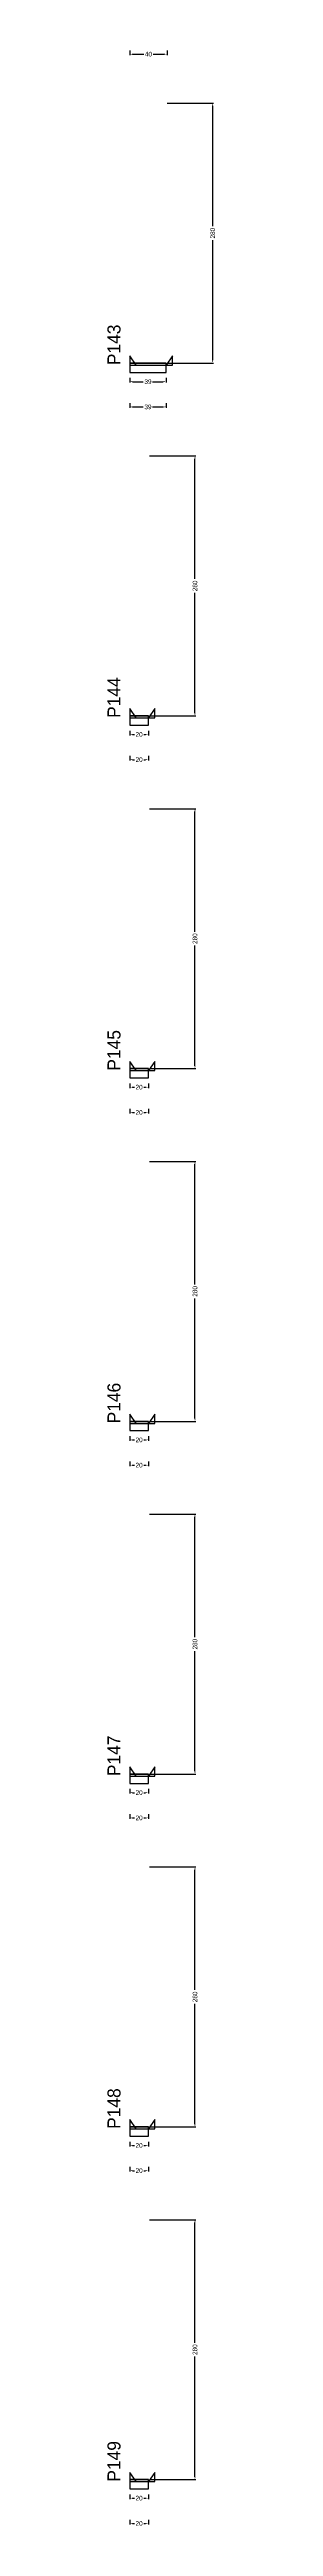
# Model space of a CAD drawing. Header units: centimetres. Extents: x -10500 to 4121, y -45226 to 295.
# Drawn here: x 3976 to 4092, y -36528 to -33860 of the extents above; entities that cross this region are included whole.
import ezdxf

# ---------------------------------------------------------------- set-up
doc = ezdxf.new("R2010")
doc.units = ezdxf.units.CM
for name, color, linetype in [('NOMENCLATURA', 7, 'Continuous'), ('SARR_2.2x10', 60, 'Continuous'), ('SARR_2.2x7', 40, 'Continuous')]:
    doc.layers.add(name, color=color, linetype=linetype)
doc.dimstyles.new('PAINEL-NOVA', dxfattribs={"dimtxt": 5, "dimasz": 3, "dimexe": 1, "dimexo": 1, "dimgap": 1, "dimtad": 1, "dimcen": 2.5, "dimazin": 3, "dimtfac": 1, "dimtmove": 0, "dimatfit": 3})

# ---------------------------------------------------------------- blocks, each defined once
blk = doc.blocks.new('_CLOSEDFILLED')
at = {"color": 0, "linetype": 'BYBLOCK'}
blk.add_solid([(-1, 0.16), (0, 0), (-1, -0.16)], dxfattribs=at)
blk = doc.blocks.new('*D2340')
for p, q in [((4000, -33861), (4000, -33866)), ((4003, -33865), (4015, -33865)), ((4025, -33865), (4037, -33865)), ((4040, -33861), (4040, -33866))]:
    blk.add_line(p, q)
at = {"layer": 'Defpoints'}
for p in [(4000, -33860), (4040, -33860), (4000, -33865)]:
    blk.add_point(p, dxfattribs=at)
at = {"layer": 'SARR_2.2x10', "xscale": 3, "yscale": 3, "rotation": 180}
blk.add_blockref('_CLOSEDFILLED', (4000, -33865), dxfattribs=at)
at = {"layer": 'SARR_2.2x10', "xscale": 3, "yscale": 3}
blk.add_blockref('_CLOSEDFILLED', (4040, -33865), dxfattribs=at)
at = {"layer": 'SARR_2.2x10', "insert": (4020, -33865), "char_height": 5, "attachment_point": 5}
blk.add_mtext('40', dxfattribs=at)
blk = doc.blocks.new('*D2361')
for p, q in [((4000, -34213.8), (4000, -34218.8)), ((4003, -34217.8), (4014.5, -34217.8)), ((4024.5, -34217.8), (4036, -34217.8)), ((4039, -34213.8), (4039, -34218.8))]:
    blk.add_line(p, q)
at = {"layer": 'Defpoints'}
for p in [(4000, -34212.8), (4000, -34217.8), (4039, -34212.8)]:
    blk.add_point(p, dxfattribs=at)
at = {"layer": 'SARR_2.2x10', "xscale": 3, "yscale": 3, "rotation": 180}
blk.add_blockref('_CLOSEDFILLED', (4000, -34217.8), dxfattribs=at)
at = {"layer": 'SARR_2.2x10', "xscale": 3, "yscale": 3}
blk.add_blockref('_CLOSEDFILLED', (4039, -34217.8), dxfattribs=at)
at = {"layer": 'SARR_2.2x10', "insert": (4019.5, -34217.8), "char_height": 5, "attachment_point": 5}
blk.add_mtext('39', dxfattribs=at)
blk = doc.blocks.new('*D2362')
for p, q in [((4040, -33917.8), (4090, -33917.8)), ((4089, -34050.3), (4089, -33920.8)), ((4089, -34194.8), (4089, -34065.3)), ((4040, -34197.8), (4090, -34197.8))]:
    blk.add_line(p, q)
at = {"layer": 'Defpoints'}
for p in [(4039, -33917.8), (4039, -34197.8), (4089, -34197.8)]:
    blk.add_point(p, dxfattribs=at)
at = {"layer": 'SARR_2.2x10', "xscale": 3, "yscale": 3}
for p, rotation in [((4089, -33917.8), 90), ((4089, -34197.8), 270)]:
    blk.add_blockref('_CLOSEDFILLED', p, dxfattribs=dict(at, rotation=rotation))
at = {"layer": 'SARR_2.2x10', "insert": (4089, -34057.8), "char_height": 5, "attachment_point": 5, "rotation": 90}
blk.add_mtext('280', dxfattribs=at)
blk = doc.blocks.new('*D2363')
for p, q in [((4040, -33917.8), (4090, -33917.8)), ((4089, -34050.3), (4089, -33920.8)), ((4089, -34194.8), (4089, -34065.3)), ((4040, -34197.8), (4090, -34197.8))]:
    blk.add_line(p, q)
at = {"layer": 'Defpoints'}
for p in [(4039, -33917.8), (4039, -34197.8), (4089, -34197.8)]:
    blk.add_point(p, dxfattribs=at)
at = {"layer": 'SARR_2.2x10', "xscale": 3, "yscale": 3}
for p, rotation in [((4089, -33917.8), 90), ((4089, -34197.8), 270)]:
    blk.add_blockref('_CLOSEDFILLED', p, dxfattribs=dict(at, rotation=rotation))
at = {"layer": 'SARR_2.2x10', "insert": (4089, -34057.8), "char_height": 5, "attachment_point": 5, "rotation": 90}
blk.add_mtext('280', dxfattribs=at)
blk = doc.blocks.new('*D2364')
for p, q in [((4040, -33917.8), (4090, -33917.8)), ((4089, -34050.3), (4089, -33920.8)), ((4089, -34194.8), (4089, -34065.3)), ((4040, -34197.8), (4090, -34197.8))]:
    blk.add_line(p, q)
at = {"layer": 'Defpoints'}
for p in [(4039, -33917.8), (4039, -34197.8), (4089, -34197.8)]:
    blk.add_point(p, dxfattribs=at)
at = {"layer": 'SARR_2.2x10', "xscale": 3, "yscale": 3}
for p, rotation in [((4089, -33917.8), 90), ((4089, -34197.8), 270)]:
    blk.add_blockref('_CLOSEDFILLED', p, dxfattribs=dict(at, rotation=rotation))
at = {"layer": 'SARR_2.2x10', "insert": (4089, -34057.8), "char_height": 5, "attachment_point": 5, "rotation": 90}
blk.add_mtext('280', dxfattribs=at)
blk = doc.blocks.new('*D2365')
for p, q in [((4040, -33917.8), (4090, -33917.8)), ((4089, -34050.3), (4089, -33920.8)), ((4089, -34194.8), (4089, -34065.3)), ((4040, -34197.8), (4090, -34197.8))]:
    blk.add_line(p, q)
at = {"layer": 'Defpoints'}
for p in [(4039, -33917.8), (4039, -34197.8), (4089, -34197.8)]:
    blk.add_point(p, dxfattribs=at)
at = {"layer": 'SARR_2.2x10', "xscale": 3, "yscale": 3}
for p, rotation in [((4089, -33917.8), 90), ((4089, -34197.8), 270)]:
    blk.add_blockref('_CLOSEDFILLED', p, dxfattribs=dict(at, rotation=rotation))
at = {"layer": 'SARR_2.2x10', "insert": (4089, -34057.8), "char_height": 5, "attachment_point": 5, "rotation": 90}
blk.add_mtext('280', dxfattribs=at)
blk = doc.blocks.new('*D2366')
for p, q in [((4000, -34241), (4000, -34246)), ((4003, -34245), (4014.5, -34245)), ((4024.5, -34245), (4036, -34245)), ((4039, -34241), (4039, -34246))]:
    blk.add_line(p, q)
at = {"layer": 'Defpoints'}
for p in [(4000, -34240), (4000, -34245), (4039, -34240)]:
    blk.add_point(p, dxfattribs=at)
at = {"layer": 'SARR_2.2x10', "xscale": 3, "yscale": 3, "rotation": 180}
blk.add_blockref('_CLOSEDFILLED', (4000, -34245), dxfattribs=at)
at = {"layer": 'SARR_2.2x10', "xscale": 3, "yscale": 3}
blk.add_blockref('_CLOSEDFILLED', (4039, -34245), dxfattribs=at)
at = {"layer": 'SARR_2.2x10', "insert": (4019.5, -34245), "char_height": 5, "attachment_point": 5}
blk.add_mtext('39', dxfattribs=at)
blk = doc.blocks.new('GRA-E')
at = {"layer": 'SARR_2.2x7'}
blk.add_lwpolyline([(0, 0), (7, 0), (0, 10)], close=True, dxfattribs=at)
blk = doc.blocks.new('GRA-D')
at = {"layer": 'SARR_2.2x7'}
blk.add_lwpolyline([(0, 0), (7, 0), (7, 10)], close=True, dxfattribs=at)
blk = doc.blocks.new('*D2387')
for p, q in [((4000, -34593.8), (4000, -34598.8)), ((4003, -34597.8), (4005, -34597.8)), ((4015, -34597.8), (4017, -34597.8)), ((4020, -34593.8), (4020, -34598.8))]:
    blk.add_line(p, q)
at = {"layer": 'Defpoints'}
for p in [(4000, -34592.8), (4000, -34597.8), (4020, -34592.8)]:
    blk.add_point(p, dxfattribs=at)
at = {"layer": 'SARR_2.2x10', "xscale": 3, "yscale": 3, "rotation": 180}
blk.add_blockref('_CLOSEDFILLED', (4000, -34597.8), dxfattribs=at)
at = {"layer": 'SARR_2.2x10', "xscale": 3, "yscale": 3}
blk.add_blockref('_CLOSEDFILLED', (4020, -34597.8), dxfattribs=at)
at = {"layer": 'SARR_2.2x10', "insert": (4010, -34597.8), "char_height": 5, "attachment_point": 5}
blk.add_mtext('20', dxfattribs=at)
blk = doc.blocks.new('*D2388')
for p, q in [((4021, -34297.8), (4071, -34297.8)), ((4070, -34430.3), (4070, -34300.8)), ((4070, -34574.8), (4070, -34445.3)), ((4021, -34577.8), (4071, -34577.8))]:
    blk.add_line(p, q)
at = {"layer": 'Defpoints'}
for p in [(4020, -34297.8), (4020, -34577.8), (4070, -34577.8)]:
    blk.add_point(p, dxfattribs=at)
at = {"layer": 'SARR_2.2x10', "xscale": 3, "yscale": 3}
for p, rotation in [((4070, -34297.8), 90), ((4070, -34577.8), 270)]:
    blk.add_blockref('_CLOSEDFILLED', p, dxfattribs=dict(at, rotation=rotation))
at = {"layer": 'SARR_2.2x10', "insert": (4070, -34437.8), "char_height": 5, "attachment_point": 5, "rotation": 90}
blk.add_mtext('280', dxfattribs=at)
blk = doc.blocks.new('*D2389')
for p, q in [((4021, -34297.8), (4071, -34297.8)), ((4070, -34430.3), (4070, -34300.8)), ((4070, -34574.8), (4070, -34445.3)), ((4021, -34577.8), (4071, -34577.8))]:
    blk.add_line(p, q)
at = {"layer": 'Defpoints'}
for p in [(4020, -34297.8), (4020, -34577.8), (4070, -34577.8)]:
    blk.add_point(p, dxfattribs=at)
at = {"layer": 'SARR_2.2x10', "xscale": 3, "yscale": 3}
for p, rotation in [((4070, -34297.8), 90), ((4070, -34577.8), 270)]:
    blk.add_blockref('_CLOSEDFILLED', p, dxfattribs=dict(at, rotation=rotation))
at = {"layer": 'SARR_2.2x10', "insert": (4070, -34437.8), "char_height": 5, "attachment_point": 5, "rotation": 90}
blk.add_mtext('280', dxfattribs=at)
blk = doc.blocks.new('*D2390')
for p, q in [((4021, -34297.8), (4071, -34297.8)), ((4070, -34430.3), (4070, -34300.8)), ((4070, -34574.8), (4070, -34445.3)), ((4021, -34577.8), (4071, -34577.8))]:
    blk.add_line(p, q)
at = {"layer": 'Defpoints'}
for p in [(4020, -34297.8), (4020, -34577.8), (4070, -34577.8)]:
    blk.add_point(p, dxfattribs=at)
at = {"layer": 'SARR_2.2x10', "xscale": 3, "yscale": 3}
for p, rotation in [((4070, -34297.8), 90), ((4070, -34577.8), 270)]:
    blk.add_blockref('_CLOSEDFILLED', p, dxfattribs=dict(at, rotation=rotation))
at = {"layer": 'SARR_2.2x10', "insert": (4070, -34437.8), "char_height": 5, "attachment_point": 5, "rotation": 90}
blk.add_mtext('280', dxfattribs=at)
blk = doc.blocks.new('*D2391')
for p, q in [((4021, -34297.8), (4071, -34297.8)), ((4070, -34430.3), (4070, -34300.8)), ((4070, -34574.8), (4070, -34445.3)), ((4021, -34577.8), (4071, -34577.8))]:
    blk.add_line(p, q)
at = {"layer": 'Defpoints'}
for p in [(4020, -34297.8), (4020, -34577.8), (4070, -34577.8)]:
    blk.add_point(p, dxfattribs=at)
at = {"layer": 'SARR_2.2x10', "xscale": 3, "yscale": 3}
for p, rotation in [((4070, -34297.8), 90), ((4070, -34577.8), 270)]:
    blk.add_blockref('_CLOSEDFILLED', p, dxfattribs=dict(at, rotation=rotation))
at = {"layer": 'SARR_2.2x10', "insert": (4070, -34437.8), "char_height": 5, "attachment_point": 5, "rotation": 90}
blk.add_mtext('280', dxfattribs=at)
blk = doc.blocks.new('*D2392')
for p, q in [((4000, -34621), (4000, -34626)), ((4003, -34625), (4005, -34625)), ((4015, -34625), (4017, -34625)), ((4020, -34621), (4020, -34626))]:
    blk.add_line(p, q)
at = {"layer": 'Defpoints'}
for p in [(4000, -34620), (4000, -34625), (4020, -34620)]:
    blk.add_point(p, dxfattribs=at)
at = {"layer": 'SARR_2.2x10', "xscale": 3, "yscale": 3, "rotation": 180}
blk.add_blockref('_CLOSEDFILLED', (4000, -34625), dxfattribs=at)
at = {"layer": 'SARR_2.2x10', "xscale": 3, "yscale": 3}
blk.add_blockref('_CLOSEDFILLED', (4020, -34625), dxfattribs=at)
at = {"layer": 'SARR_2.2x10', "insert": (4010, -34625), "char_height": 5, "attachment_point": 5}
blk.add_mtext('20', dxfattribs=at)
blk = doc.blocks.new('*D2413')
for p, q in [((4000, -34973.8), (4000, -34978.8)), ((4003, -34977.8), (4005, -34977.8)), ((4015, -34977.8), (4017, -34977.8)), ((4020, -34973.8), (4020, -34978.8))]:
    blk.add_line(p, q)
at = {"layer": 'Defpoints'}
for p in [(4000, -34972.8), (4000, -34977.8), (4020, -34972.8)]:
    blk.add_point(p, dxfattribs=at)
at = {"layer": 'SARR_2.2x10', "xscale": 3, "yscale": 3, "rotation": 180}
blk.add_blockref('_CLOSEDFILLED', (4000, -34977.8), dxfattribs=at)
at = {"layer": 'SARR_2.2x10', "xscale": 3, "yscale": 3}
blk.add_blockref('_CLOSEDFILLED', (4020, -34977.8), dxfattribs=at)
at = {"layer": 'SARR_2.2x10', "insert": (4010, -34977.8), "char_height": 5, "attachment_point": 5}
blk.add_mtext('20', dxfattribs=at)
blk = doc.blocks.new('*D2414')
for p, q in [((4021, -34677.8), (4071, -34677.8)), ((4070, -34810.3), (4070, -34680.8)), ((4070, -34954.8), (4070, -34825.3)), ((4021, -34957.8), (4071, -34957.8))]:
    blk.add_line(p, q)
at = {"layer": 'Defpoints'}
for p in [(4020, -34677.8), (4020, -34957.8), (4070, -34957.8)]:
    blk.add_point(p, dxfattribs=at)
at = {"layer": 'SARR_2.2x10', "xscale": 3, "yscale": 3}
for p, rotation in [((4070, -34677.8), 90), ((4070, -34957.8), 270)]:
    blk.add_blockref('_CLOSEDFILLED', p, dxfattribs=dict(at, rotation=rotation))
at = {"layer": 'SARR_2.2x10', "insert": (4070, -34817.8), "char_height": 5, "attachment_point": 5, "rotation": 90}
blk.add_mtext('280', dxfattribs=at)
blk = doc.blocks.new('*D2415')
for p, q in [((4021, -34677.8), (4071, -34677.8)), ((4070, -34810.3), (4070, -34680.8)), ((4070, -34954.8), (4070, -34825.3)), ((4021, -34957.8), (4071, -34957.8))]:
    blk.add_line(p, q)
at = {"layer": 'Defpoints'}
for p in [(4020, -34677.8), (4020, -34957.8), (4070, -34957.8)]:
    blk.add_point(p, dxfattribs=at)
at = {"layer": 'SARR_2.2x10', "xscale": 3, "yscale": 3}
for p, rotation in [((4070, -34677.8), 90), ((4070, -34957.8), 270)]:
    blk.add_blockref('_CLOSEDFILLED', p, dxfattribs=dict(at, rotation=rotation))
at = {"layer": 'SARR_2.2x10', "insert": (4070, -34817.8), "char_height": 5, "attachment_point": 5, "rotation": 90}
blk.add_mtext('280', dxfattribs=at)
blk = doc.blocks.new('*D2416')
for p, q in [((4021, -34677.8), (4071, -34677.8)), ((4070, -34810.3), (4070, -34680.8)), ((4070, -34954.8), (4070, -34825.3)), ((4021, -34957.8), (4071, -34957.8))]:
    blk.add_line(p, q)
at = {"layer": 'Defpoints'}
for p in [(4020, -34677.8), (4020, -34957.8), (4070, -34957.8)]:
    blk.add_point(p, dxfattribs=at)
at = {"layer": 'SARR_2.2x10', "xscale": 3, "yscale": 3}
for p, rotation in [((4070, -34677.8), 90), ((4070, -34957.8), 270)]:
    blk.add_blockref('_CLOSEDFILLED', p, dxfattribs=dict(at, rotation=rotation))
at = {"layer": 'SARR_2.2x10', "insert": (4070, -34817.8), "char_height": 5, "attachment_point": 5, "rotation": 90}
blk.add_mtext('280', dxfattribs=at)
blk = doc.blocks.new('*D2417')
for p, q in [((4021, -34677.8), (4071, -34677.8)), ((4070, -34810.3), (4070, -34680.8)), ((4070, -34954.8), (4070, -34825.3)), ((4021, -34957.8), (4071, -34957.8))]:
    blk.add_line(p, q)
at = {"layer": 'Defpoints'}
for p in [(4020, -34677.8), (4020, -34957.8), (4070, -34957.8)]:
    blk.add_point(p, dxfattribs=at)
at = {"layer": 'SARR_2.2x10', "xscale": 3, "yscale": 3}
for p, rotation in [((4070, -34677.8), 90), ((4070, -34957.8), 270)]:
    blk.add_blockref('_CLOSEDFILLED', p, dxfattribs=dict(at, rotation=rotation))
at = {"layer": 'SARR_2.2x10', "insert": (4070, -34817.8), "char_height": 5, "attachment_point": 5, "rotation": 90}
blk.add_mtext('280', dxfattribs=at)
blk = doc.blocks.new('*D2418')
for p, q in [((4000, -35001), (4000, -35006)), ((4003, -35005), (4005, -35005)), ((4015, -35005), (4017, -35005)), ((4020, -35001), (4020, -35006))]:
    blk.add_line(p, q)
at = {"layer": 'Defpoints'}
for p in [(4000, -35000), (4000, -35005), (4020, -35000)]:
    blk.add_point(p, dxfattribs=at)
at = {"layer": 'SARR_2.2x10', "xscale": 3, "yscale": 3, "rotation": 180}
blk.add_blockref('_CLOSEDFILLED', (4000, -35005), dxfattribs=at)
at = {"layer": 'SARR_2.2x10', "xscale": 3, "yscale": 3}
blk.add_blockref('_CLOSEDFILLED', (4020, -35005), dxfattribs=at)
at = {"layer": 'SARR_2.2x10', "insert": (4010, -35005), "char_height": 5, "attachment_point": 5}
blk.add_mtext('20', dxfattribs=at)
blk = doc.blocks.new('*D2439')
for p, q in [((4000, -35353.8), (4000, -35358.8)), ((4020, -35353.8), (4020, -35358.8)), ((4003, -35357.8), (4005, -35357.8)), ((4015, -35357.8), (4017, -35357.8))]:
    blk.add_line(p, q)
at = {"layer": 'Defpoints'}
for p in [(4000, -35352.8), (4020, -35352.8), (4000, -35357.8)]:
    blk.add_point(p, dxfattribs=at)
at = {"layer": 'SARR_2.2x10', "xscale": 3, "yscale": 3, "rotation": 180}
blk.add_blockref('_CLOSEDFILLED', (4000, -35357.8), dxfattribs=at)
at = {"layer": 'SARR_2.2x10', "xscale": 3, "yscale": 3}
blk.add_blockref('_CLOSEDFILLED', (4020, -35357.8), dxfattribs=at)
at = {"layer": 'SARR_2.2x10', "insert": (4010, -35357.8), "char_height": 5, "attachment_point": 5}
blk.add_mtext('20', dxfattribs=at)
blk = doc.blocks.new('*D2440')
for p, q in [((4021, -35057.8), (4071, -35057.8)), ((4070, -35190.3), (4070, -35060.8)), ((4070, -35334.8), (4070, -35205.3)), ((4021, -35337.8), (4071, -35337.8))]:
    blk.add_line(p, q)
at = {"layer": 'Defpoints'}
for p in [(4020, -35057.8), (4020, -35337.8), (4070, -35337.8)]:
    blk.add_point(p, dxfattribs=at)
at = {"layer": 'SARR_2.2x10', "xscale": 3, "yscale": 3}
for p, rotation in [((4070, -35057.8), 90), ((4070, -35337.8), 270)]:
    blk.add_blockref('_CLOSEDFILLED', p, dxfattribs=dict(at, rotation=rotation))
at = {"layer": 'SARR_2.2x10', "insert": (4070, -35197.8), "char_height": 5, "attachment_point": 5, "rotation": 90}
blk.add_mtext('280', dxfattribs=at)
blk = doc.blocks.new('*D2441')
for p, q in [((4021, -35057.8), (4071, -35057.8)), ((4070, -35190.3), (4070, -35060.8)), ((4070, -35334.8), (4070, -35205.3)), ((4021, -35337.8), (4071, -35337.8))]:
    blk.add_line(p, q)
at = {"layer": 'Defpoints'}
for p in [(4020, -35057.8), (4020, -35337.8), (4070, -35337.8)]:
    blk.add_point(p, dxfattribs=at)
at = {"layer": 'SARR_2.2x10', "xscale": 3, "yscale": 3}
for p, rotation in [((4070, -35057.8), 90), ((4070, -35337.8), 270)]:
    blk.add_blockref('_CLOSEDFILLED', p, dxfattribs=dict(at, rotation=rotation))
at = {"layer": 'SARR_2.2x10', "insert": (4070, -35197.8), "char_height": 5, "attachment_point": 5, "rotation": 90}
blk.add_mtext('280', dxfattribs=at)
blk = doc.blocks.new('*D2442')
for p, q in [((4021, -35057.8), (4071, -35057.8)), ((4070, -35190.3), (4070, -35060.8)), ((4070, -35334.8), (4070, -35205.3)), ((4021, -35337.8), (4071, -35337.8))]:
    blk.add_line(p, q)
at = {"layer": 'Defpoints'}
for p in [(4020, -35057.8), (4020, -35337.8), (4070, -35337.8)]:
    blk.add_point(p, dxfattribs=at)
at = {"layer": 'SARR_2.2x10', "xscale": 3, "yscale": 3}
for p, rotation in [((4070, -35057.8), 90), ((4070, -35337.8), 270)]:
    blk.add_blockref('_CLOSEDFILLED', p, dxfattribs=dict(at, rotation=rotation))
at = {"layer": 'SARR_2.2x10', "insert": (4070, -35197.8), "char_height": 5, "attachment_point": 5, "rotation": 90}
blk.add_mtext('280', dxfattribs=at)
blk = doc.blocks.new('*D2443')
for p, q in [((4021, -35057.8), (4071, -35057.8)), ((4070, -35190.3), (4070, -35060.8)), ((4070, -35334.8), (4070, -35205.3)), ((4021, -35337.8), (4071, -35337.8))]:
    blk.add_line(p, q)
at = {"layer": 'Defpoints'}
for p in [(4020, -35057.8), (4020, -35337.8), (4070, -35337.8)]:
    blk.add_point(p, dxfattribs=at)
at = {"layer": 'SARR_2.2x10', "xscale": 3, "yscale": 3}
for p, rotation in [((4070, -35057.8), 90), ((4070, -35337.8), 270)]:
    blk.add_blockref('_CLOSEDFILLED', p, dxfattribs=dict(at, rotation=rotation))
at = {"layer": 'SARR_2.2x10', "insert": (4070, -35197.8), "char_height": 5, "attachment_point": 5, "rotation": 90}
blk.add_mtext('280', dxfattribs=at)
blk = doc.blocks.new('*D2444')
for p, q in [((4000, -35381), (4000, -35386)), ((4020, -35381), (4020, -35386)), ((4003, -35385), (4005, -35385)), ((4015, -35385), (4017, -35385))]:
    blk.add_line(p, q)
at = {"layer": 'Defpoints'}
for p in [(4000, -35380), (4020, -35380), (4000, -35385)]:
    blk.add_point(p, dxfattribs=at)
at = {"layer": 'SARR_2.2x10', "xscale": 3, "yscale": 3, "rotation": 180}
blk.add_blockref('_CLOSEDFILLED', (4000, -35385), dxfattribs=at)
at = {"layer": 'SARR_2.2x10', "xscale": 3, "yscale": 3}
blk.add_blockref('_CLOSEDFILLED', (4020, -35385), dxfattribs=at)
at = {"layer": 'SARR_2.2x10', "insert": (4010, -35385), "char_height": 5, "attachment_point": 5}
blk.add_mtext('20', dxfattribs=at)
blk = doc.blocks.new('*D2465')
for p, q in [((4000, -35733.8), (4000, -35738.8)), ((4003, -35737.8), (4005, -35737.8)), ((4015, -35737.8), (4017, -35737.8)), ((4020, -35733.8), (4020, -35738.8))]:
    blk.add_line(p, q)
at = {"layer": 'Defpoints'}
for p in [(4000, -35732.8), (4000, -35737.8), (4020, -35732.8)]:
    blk.add_point(p, dxfattribs=at)
at = {"layer": 'SARR_2.2x10', "xscale": 3, "yscale": 3, "rotation": 180}
blk.add_blockref('_CLOSEDFILLED', (4000, -35737.8), dxfattribs=at)
at = {"layer": 'SARR_2.2x10', "xscale": 3, "yscale": 3}
blk.add_blockref('_CLOSEDFILLED', (4020, -35737.8), dxfattribs=at)
at = {"layer": 'SARR_2.2x10', "insert": (4010, -35737.8), "char_height": 5, "attachment_point": 5}
blk.add_mtext('20', dxfattribs=at)
blk = doc.blocks.new('*D2466')
for p, q in [((4021, -35437.8), (4071, -35437.8)), ((4070, -35570.3), (4070, -35440.8)), ((4070, -35714.8), (4070, -35585.3)), ((4021, -35717.8), (4071, -35717.8))]:
    blk.add_line(p, q)
at = {"layer": 'Defpoints'}
for p in [(4020, -35437.8), (4020, -35717.8), (4070, -35717.8)]:
    blk.add_point(p, dxfattribs=at)
at = {"layer": 'SARR_2.2x10', "xscale": 3, "yscale": 3}
for p, rotation in [((4070, -35437.8), 90), ((4070, -35717.8), 270)]:
    blk.add_blockref('_CLOSEDFILLED', p, dxfattribs=dict(at, rotation=rotation))
at = {"layer": 'SARR_2.2x10', "insert": (4070, -35577.8), "char_height": 5, "attachment_point": 5, "rotation": 90}
blk.add_mtext('280', dxfattribs=at)
blk = doc.blocks.new('*D2467')
for p, q in [((4021, -35437.8), (4071, -35437.8)), ((4070, -35570.3), (4070, -35440.8)), ((4070, -35714.8), (4070, -35585.3)), ((4021, -35717.8), (4071, -35717.8))]:
    blk.add_line(p, q)
at = {"layer": 'Defpoints'}
for p in [(4020, -35437.8), (4020, -35717.8), (4070, -35717.8)]:
    blk.add_point(p, dxfattribs=at)
at = {"layer": 'SARR_2.2x10', "xscale": 3, "yscale": 3}
for p, rotation in [((4070, -35437.8), 90), ((4070, -35717.8), 270)]:
    blk.add_blockref('_CLOSEDFILLED', p, dxfattribs=dict(at, rotation=rotation))
at = {"layer": 'SARR_2.2x10', "insert": (4070, -35577.8), "char_height": 5, "attachment_point": 5, "rotation": 90}
blk.add_mtext('280', dxfattribs=at)
blk = doc.blocks.new('*D2468')
for p, q in [((4021, -35437.8), (4071, -35437.8)), ((4070, -35570.3), (4070, -35440.8)), ((4070, -35714.8), (4070, -35585.3)), ((4021, -35717.8), (4071, -35717.8))]:
    blk.add_line(p, q)
at = {"layer": 'Defpoints'}
for p in [(4020, -35437.8), (4020, -35717.8), (4070, -35717.8)]:
    blk.add_point(p, dxfattribs=at)
at = {"layer": 'SARR_2.2x10', "xscale": 3, "yscale": 3}
for p, rotation in [((4070, -35437.8), 90), ((4070, -35717.8), 270)]:
    blk.add_blockref('_CLOSEDFILLED', p, dxfattribs=dict(at, rotation=rotation))
at = {"layer": 'SARR_2.2x10', "insert": (4070, -35577.8), "char_height": 5, "attachment_point": 5, "rotation": 90}
blk.add_mtext('280', dxfattribs=at)
blk = doc.blocks.new('*D2469')
for p, q in [((4021, -35437.8), (4071, -35437.8)), ((4070, -35570.3), (4070, -35440.8)), ((4070, -35714.8), (4070, -35585.3)), ((4021, -35717.8), (4071, -35717.8))]:
    blk.add_line(p, q)
at = {"layer": 'Defpoints'}
for p in [(4020, -35437.8), (4020, -35717.8), (4070, -35717.8)]:
    blk.add_point(p, dxfattribs=at)
at = {"layer": 'SARR_2.2x10', "xscale": 3, "yscale": 3}
for p, rotation in [((4070, -35437.8), 90), ((4070, -35717.8), 270)]:
    blk.add_blockref('_CLOSEDFILLED', p, dxfattribs=dict(at, rotation=rotation))
at = {"layer": 'SARR_2.2x10', "insert": (4070, -35577.8), "char_height": 5, "attachment_point": 5, "rotation": 90}
blk.add_mtext('280', dxfattribs=at)
blk = doc.blocks.new('*D2470')
for p, q in [((4000, -35761), (4000, -35766)), ((4003, -35765), (4005, -35765)), ((4015, -35765), (4017, -35765)), ((4020, -35761), (4020, -35766))]:
    blk.add_line(p, q)
at = {"layer": 'Defpoints'}
for p in [(4000, -35760), (4000, -35765), (4020, -35760)]:
    blk.add_point(p, dxfattribs=at)
at = {"layer": 'SARR_2.2x10', "xscale": 3, "yscale": 3, "rotation": 180}
blk.add_blockref('_CLOSEDFILLED', (4000, -35765), dxfattribs=at)
at = {"layer": 'SARR_2.2x10', "xscale": 3, "yscale": 3}
blk.add_blockref('_CLOSEDFILLED', (4020, -35765), dxfattribs=at)
at = {"layer": 'SARR_2.2x10', "insert": (4010, -35765), "char_height": 5, "attachment_point": 5}
blk.add_mtext('20', dxfattribs=at)
blk = doc.blocks.new('*D2491')
for p, q in [((4000, -36113.8), (4000, -36118.8)), ((4003, -36117.8), (4005, -36117.8)), ((4015, -36117.8), (4017, -36117.8)), ((4020, -36113.8), (4020, -36118.8))]:
    blk.add_line(p, q)
at = {"layer": 'Defpoints'}
for p in [(4000, -36112.8), (4000, -36117.8), (4020, -36112.8)]:
    blk.add_point(p, dxfattribs=at)
at = {"layer": 'SARR_2.2x10', "xscale": 3, "yscale": 3, "rotation": 180}
blk.add_blockref('_CLOSEDFILLED', (4000, -36117.8), dxfattribs=at)
at = {"layer": 'SARR_2.2x10', "xscale": 3, "yscale": 3}
blk.add_blockref('_CLOSEDFILLED', (4020, -36117.8), dxfattribs=at)
at = {"layer": 'SARR_2.2x10', "insert": (4010, -36117.8), "char_height": 5, "attachment_point": 5}
blk.add_mtext('20', dxfattribs=at)
blk = doc.blocks.new('*D2492')
for p, q in [((4021, -35817.8), (4071, -35817.8)), ((4070, -35950.3), (4070, -35820.8)), ((4070, -36094.8), (4070, -35965.3)), ((4021, -36097.8), (4071, -36097.8))]:
    blk.add_line(p, q)
at = {"layer": 'Defpoints'}
for p in [(4020, -35817.8), (4020, -36097.8), (4070, -36097.8)]:
    blk.add_point(p, dxfattribs=at)
at = {"layer": 'SARR_2.2x10', "xscale": 3, "yscale": 3}
for p, rotation in [((4070, -35817.8), 90), ((4070, -36097.8), 270)]:
    blk.add_blockref('_CLOSEDFILLED', p, dxfattribs=dict(at, rotation=rotation))
at = {"layer": 'SARR_2.2x10', "insert": (4070, -35957.8), "char_height": 5, "attachment_point": 5, "rotation": 90}
blk.add_mtext('280', dxfattribs=at)
blk = doc.blocks.new('*D2493')
for p, q in [((4021, -35817.8), (4071, -35817.8)), ((4070, -35950.3), (4070, -35820.8)), ((4070, -36094.8), (4070, -35965.3)), ((4021, -36097.8), (4071, -36097.8))]:
    blk.add_line(p, q)
at = {"layer": 'Defpoints'}
for p in [(4020, -35817.8), (4020, -36097.8), (4070, -36097.8)]:
    blk.add_point(p, dxfattribs=at)
at = {"layer": 'SARR_2.2x10', "xscale": 3, "yscale": 3}
for p, rotation in [((4070, -35817.8), 90), ((4070, -36097.8), 270)]:
    blk.add_blockref('_CLOSEDFILLED', p, dxfattribs=dict(at, rotation=rotation))
at = {"layer": 'SARR_2.2x10', "insert": (4070, -35957.8), "char_height": 5, "attachment_point": 5, "rotation": 90}
blk.add_mtext('280', dxfattribs=at)
blk = doc.blocks.new('*D2494')
for p, q in [((4021, -35817.8), (4071, -35817.8)), ((4070, -35950.3), (4070, -35820.8)), ((4070, -36094.8), (4070, -35965.3)), ((4021, -36097.8), (4071, -36097.8))]:
    blk.add_line(p, q)
at = {"layer": 'Defpoints'}
for p in [(4020, -35817.8), (4020, -36097.8), (4070, -36097.8)]:
    blk.add_point(p, dxfattribs=at)
at = {"layer": 'SARR_2.2x10', "xscale": 3, "yscale": 3}
for p, rotation in [((4070, -35817.8), 90), ((4070, -36097.8), 270)]:
    blk.add_blockref('_CLOSEDFILLED', p, dxfattribs=dict(at, rotation=rotation))
at = {"layer": 'SARR_2.2x10', "insert": (4070, -35957.8), "char_height": 5, "attachment_point": 5, "rotation": 90}
blk.add_mtext('280', dxfattribs=at)
blk = doc.blocks.new('*D2495')
for p, q in [((4021, -35817.8), (4071, -35817.8)), ((4070, -35950.3), (4070, -35820.8)), ((4070, -36094.8), (4070, -35965.3)), ((4021, -36097.8), (4071, -36097.8))]:
    blk.add_line(p, q)
at = {"layer": 'Defpoints'}
for p in [(4020, -35817.8), (4020, -36097.8), (4070, -36097.8)]:
    blk.add_point(p, dxfattribs=at)
at = {"layer": 'SARR_2.2x10', "xscale": 3, "yscale": 3}
for p, rotation in [((4070, -35817.8), 90), ((4070, -36097.8), 270)]:
    blk.add_blockref('_CLOSEDFILLED', p, dxfattribs=dict(at, rotation=rotation))
at = {"layer": 'SARR_2.2x10', "insert": (4070, -35957.8), "char_height": 5, "attachment_point": 5, "rotation": 90}
blk.add_mtext('280', dxfattribs=at)
blk = doc.blocks.new('*D2496')
for p, q in [((4000, -36141), (4000, -36146)), ((4003, -36145), (4005, -36145)), ((4015, -36145), (4017, -36145)), ((4020, -36141), (4020, -36146))]:
    blk.add_line(p, q)
at = {"layer": 'Defpoints'}
for p in [(4000, -36140), (4000, -36145), (4020, -36140)]:
    blk.add_point(p, dxfattribs=at)
at = {"layer": 'SARR_2.2x10', "xscale": 3, "yscale": 3, "rotation": 180}
blk.add_blockref('_CLOSEDFILLED', (4000, -36145), dxfattribs=at)
at = {"layer": 'SARR_2.2x10', "xscale": 3, "yscale": 3}
blk.add_blockref('_CLOSEDFILLED', (4020, -36145), dxfattribs=at)
at = {"layer": 'SARR_2.2x10', "insert": (4010, -36145), "char_height": 5, "attachment_point": 5}
blk.add_mtext('20', dxfattribs=at)
blk = doc.blocks.new('*D2517')
for p, q in [((4000, -36493.8), (4000, -36498.8)), ((4003, -36497.8), (4005, -36497.8)), ((4015, -36497.8), (4017, -36497.8)), ((4020, -36493.8), (4020, -36498.8))]:
    blk.add_line(p, q)
at = {"layer": 'Defpoints'}
for p in [(4000, -36492.8), (4000, -36497.8), (4020, -36492.8)]:
    blk.add_point(p, dxfattribs=at)
at = {"layer": 'SARR_2.2x10', "xscale": 3, "yscale": 3, "rotation": 180}
blk.add_blockref('_CLOSEDFILLED', (4000, -36497.8), dxfattribs=at)
at = {"layer": 'SARR_2.2x10', "xscale": 3, "yscale": 3}
blk.add_blockref('_CLOSEDFILLED', (4020, -36497.8), dxfattribs=at)
at = {"layer": 'SARR_2.2x10', "insert": (4010, -36497.8), "char_height": 5, "attachment_point": 5}
blk.add_mtext('20', dxfattribs=at)
blk = doc.blocks.new('*D2518')
for p, q in [((4021, -36197.8), (4071, -36197.8)), ((4070, -36330.3), (4070, -36200.8)), ((4070, -36474.8), (4070, -36345.3)), ((4021, -36477.8), (4071, -36477.8))]:
    blk.add_line(p, q)
at = {"layer": 'Defpoints'}
for p in [(4020, -36197.8), (4020, -36477.8), (4070, -36477.8)]:
    blk.add_point(p, dxfattribs=at)
at = {"layer": 'SARR_2.2x10', "xscale": 3, "yscale": 3}
for p, rotation in [((4070, -36197.8), 90), ((4070, -36477.8), 270)]:
    blk.add_blockref('_CLOSEDFILLED', p, dxfattribs=dict(at, rotation=rotation))
at = {"layer": 'SARR_2.2x10', "insert": (4070, -36337.8), "char_height": 5, "attachment_point": 5, "rotation": 90}
blk.add_mtext('280', dxfattribs=at)
blk = doc.blocks.new('*D2519')
for p, q in [((4021, -36197.8), (4071, -36197.8)), ((4070, -36330.3), (4070, -36200.8)), ((4070, -36474.8), (4070, -36345.3)), ((4021, -36477.8), (4071, -36477.8))]:
    blk.add_line(p, q)
at = {"layer": 'Defpoints'}
for p in [(4020, -36197.8), (4020, -36477.8), (4070, -36477.8)]:
    blk.add_point(p, dxfattribs=at)
at = {"layer": 'SARR_2.2x10', "xscale": 3, "yscale": 3}
for p, rotation in [((4070, -36197.8), 90), ((4070, -36477.8), 270)]:
    blk.add_blockref('_CLOSEDFILLED', p, dxfattribs=dict(at, rotation=rotation))
at = {"layer": 'SARR_2.2x10', "insert": (4070, -36337.8), "char_height": 5, "attachment_point": 5, "rotation": 90}
blk.add_mtext('280', dxfattribs=at)
blk = doc.blocks.new('*D2520')
for p, q in [((4021, -36197.8), (4071, -36197.8)), ((4070, -36330.3), (4070, -36200.8)), ((4070, -36474.8), (4070, -36345.3)), ((4021, -36477.8), (4071, -36477.8))]:
    blk.add_line(p, q)
at = {"layer": 'Defpoints'}
for p in [(4020, -36197.8), (4020, -36477.8), (4070, -36477.8)]:
    blk.add_point(p, dxfattribs=at)
at = {"layer": 'SARR_2.2x10', "xscale": 3, "yscale": 3}
for p, rotation in [((4070, -36197.8), 90), ((4070, -36477.8), 270)]:
    blk.add_blockref('_CLOSEDFILLED', p, dxfattribs=dict(at, rotation=rotation))
at = {"layer": 'SARR_2.2x10', "insert": (4070, -36337.8), "char_height": 5, "attachment_point": 5, "rotation": 90}
blk.add_mtext('280', dxfattribs=at)
blk = doc.blocks.new('*D2521')
for p, q in [((4021, -36197.8), (4071, -36197.8)), ((4070, -36330.3), (4070, -36200.8)), ((4070, -36474.8), (4070, -36345.3)), ((4021, -36477.8), (4071, -36477.8))]:
    blk.add_line(p, q)
at = {"layer": 'Defpoints'}
for p in [(4020, -36197.8), (4020, -36477.8), (4070, -36477.8)]:
    blk.add_point(p, dxfattribs=at)
at = {"layer": 'SARR_2.2x10', "xscale": 3, "yscale": 3}
for p, rotation in [((4070, -36197.8), 90), ((4070, -36477.8), 270)]:
    blk.add_blockref('_CLOSEDFILLED', p, dxfattribs=dict(at, rotation=rotation))
at = {"layer": 'SARR_2.2x10', "insert": (4070, -36337.8), "char_height": 5, "attachment_point": 5, "rotation": 90}
blk.add_mtext('280', dxfattribs=at)
blk = doc.blocks.new('*D2522')
for p, q in [((4000, -36521), (4000, -36526)), ((4003, -36525), (4005, -36525)), ((4015, -36525), (4017, -36525)), ((4020, -36521), (4020, -36526))]:
    blk.add_line(p, q)
at = {"layer": 'Defpoints'}
for p in [(4000, -36520), (4000, -36525), (4020, -36520)]:
    blk.add_point(p, dxfattribs=at)
at = {"layer": 'SARR_2.2x10', "xscale": 3, "yscale": 3, "rotation": 180}
blk.add_blockref('_CLOSEDFILLED', (4000, -36525), dxfattribs=at)
at = {"layer": 'SARR_2.2x10', "xscale": 3, "yscale": 3}
blk.add_blockref('_CLOSEDFILLED', (4020, -36525), dxfattribs=at)
at = {"layer": 'SARR_2.2x10', "insert": (4010, -36525), "char_height": 5, "attachment_point": 5}
blk.add_mtext('20', dxfattribs=at)

msp = doc.modelspace()

# ---------------------------------------------------------------- linework, layer by layer
at = {"layer": 'SARR_2.2x10'}
for p, q in [((4039, -34197.8), (4000, -34197.8)), ((4000, -34197.8), (4000, -34207.8)), ((4039, -34207.8), (4039, -34197.8)), ((4000, -34207.8), (4039, -34207.8)), ((4020, -34577.8), (4000, -34577.8)), ((4000, -34577.8), (4000, -34587.8)), ((4020, -34587.8), (4020, -34577.8)), ((4000, -34587.8), (4020, -34587.8)), ((4020, -34957.8), (4000, -34957.8)), ((4000, -34957.8), (4000, -34967.8)), ((4000, -34967.8), (4020, -34967.8)), ((4020, -34967.8), (4020, -34957.8)), ((4020, -35337.8), (4000, -35337.8)), ((4000, -35337.8), (4000, -35347.8)), ((4000, -35347.8), (4020, -35347.8)), ((4020, -35347.8), (4020, -35337.8)), ((4020, -35717.8), (4000, -35717.8)), ((4000, -35717.8), (4000, -35727.8)), ((4000, -35727.8), (4020, -35727.8)), ((4020, -35727.8), (4020, -35717.8)), ((4020, -36097.8), (4000, -36097.8)), ((4000, -36097.8), (4000, -36107.8)), ((4020, -36107.8), (4020, -36097.8)), ((4000, -36107.8), (4020, -36107.8)), ((4020, -36477.8), (4000, -36477.8)), ((4000, -36477.8), (4000, -36487.8)), ((4000, -36487.8), (4020, -36487.8)), ((4020, -36487.8), (4020, -36477.8))]:
    msp.add_line(p, q, dxfattribs=at)
at = {"layer": 'SARR_2.2x7'}
for p, q in [((4039, -34197.8), (4000, -34197.8)), ((4000, -34197.8), (4000, -34200)), ((4000, -34197.8), (4007, -34197.8)), ((4000, -34197.8), (4007, -34197.8)), ((4000, -34197.8), (4007, -34197.8)), ((4000, -34197.8), (4007, -34197.8)), ((4000, -34200), (4039, -34200)), ((4007, -34197.8), (4039, -34197.8)), ((4007, -34197.8), (4039, -34197.8)), ((4007, -34197.8), (4039, -34197.8)), ((4007, -34197.8), (4039, -34197.8)), ((4039, -34200), (4039, -34197.8)), ((4020, -34577.8), (4000, -34577.8)), ((4000, -34577.8), (4000, -34580)), ((4000, -34577.8), (4007, -34577.8)), ((4000, -34577.8), (4007, -34577.8)), ((4000, -34577.8), (4007, -34577.8)), ((4000, -34577.8), (4007, -34577.8)), ((4000, -34580), (4020, -34580)), ((4007, -34577.8), (4020, -34577.8)), ((4007, -34577.8), (4020, -34577.8)), ((4007, -34577.8), (4020, -34577.8)), ((4007, -34577.8), (4020, -34577.8)), ((4020, -34580), (4020, -34577.8)), ((4020, -34957.8), (4000, -34957.8)), ((4000, -34957.8), (4000, -34960)), ((4000, -34957.8), (4007, -34957.8)), ((4000, -34957.8), (4007, -34957.8)), ((4000, -34957.8), (4007, -34957.8)), ((4000, -34957.8), (4007, -34957.8)), ((4000, -34960), (4020, -34960)), ((4007, -34957.8), (4020, -34957.8)), ((4007, -34957.8), (4020, -34957.8)), ((4007, -34957.8), (4020, -34957.8)), ((4007, -34957.8), (4020, -34957.8)), ((4020, -34960), (4020, -34957.8)), ((4020, -35337.8), (4000, -35337.8)), ((4000, -35337.8), (4000, -35340)), ((4000, -35337.8), (4007, -35337.8)), ((4000, -35337.8), (4007, -35337.8)), ((4000, -35337.8), (4007, -35337.8)), ((4000, -35337.8), (4007, -35337.8)), ((4000, -35340), (4020, -35340)), ((4007, -35337.8), (4020, -35337.8)), ((4007, -35337.8), (4020, -35337.8)), ((4007, -35337.8), (4020, -35337.8)), ((4007, -35337.8), (4020, -35337.8)), ((4020, -35340), (4020, -35337.8)), ((4020, -35717.8), (4000, -35717.8)), ((4000, -35717.8), (4000, -35720)), ((4000, -35717.8), (4007, -35717.8)), ((4000, -35717.8), (4007, -35717.8)), ((4000, -35717.8), (4007, -35717.8)), ((4000, -35717.8), (4007, -35717.8)), ((4000, -35720), (4020, -35720)), ((4007, -35717.8), (4020, -35717.8)), ((4007, -35717.8), (4020, -35717.8)), ((4007, -35717.8), (4020, -35717.8)), ((4007, -35717.8), (4020, -35717.8)), ((4020, -35720), (4020, -35717.8)), ((4020, -36097.8), (4000, -36097.8)), ((4000, -36097.8), (4000, -36100)), ((4000, -36097.8), (4007, -36097.8)), ((4000, -36097.8), (4007, -36097.8)), ((4000, -36097.8), (4007, -36097.8)), ((4000, -36097.8), (4007, -36097.8)), ((4000, -36100), (4020, -36100)), ((4007, -36097.8), (4020, -36097.8)), ((4007, -36097.8), (4020, -36097.8)), ((4007, -36097.8), (4020, -36097.8)), ((4007, -36097.8), (4020, -36097.8)), ((4020, -36100), (4020, -36097.8)), ((4020, -36477.8), (4000, -36477.8)), ((4000, -36477.8), (4000, -36480)), ((4000, -36477.8), (4007, -36477.8)), ((4000, -36477.8), (4007, -36477.8)), ((4000, -36477.8), (4007, -36477.8)), ((4000, -36477.8), (4007, -36477.8)), ((4000, -36480), (4020, -36480)), ((4007, -36477.8), (4020, -36477.8)), ((4007, -36477.8), (4020, -36477.8)), ((4007, -36477.8), (4020, -36477.8)), ((4007, -36477.8), (4020, -36477.8)), ((4020, -36480), (4020, -36477.8))]:
    msp.add_line(p, q, dxfattribs=at)

# ---------------------------------------------------------------- block references
for name, p in [('GRA-E', (4000, -34200)), ('GRA-D', (4039, -34200)), ('GRA-E', (4000, -34580)), ('GRA-D', (4020, -34580)), ('GRA-E', (4000, -34960)), ('GRA-D', (4020, -34960)), ('GRA-E', (4000, -35340)), ('GRA-D', (4020, -35340)), ('GRA-E', (4000, -35720)), ('GRA-D', (4020, -35720)), ('GRA-E', (4000, -36100)), ('GRA-D', (4020, -36100)), ('GRA-E', (4000, -36480)), ('GRA-D', (4020, -36480))]:
    msp.add_blockref(name, p, dxfattribs=at)

# ---------------------------------------------------------------- texts
at = {"layer": 'NOMENCLATURA'}
for s, p in [('P143', (3990, -34200)), ('P144', (3990, -34580)), ('P145', (3990, -34960)), ('P146', (3990, -35340)), ('P147', (3990, -35720)), ('P148', (3990, -36100)), ('P149', (3990, -36480))]:
    msp.add_text(s, height=14, rotation=90, dxfattribs=at).set_placement(p)

# ---------------------------------------------------------------- dimensions: what is measured, and where the dimension line sits
at = {"layer": 'SARR_2.2x10'}
for base, p1, p2, picture, middle in [((4000, -33865), (4000, -33860), (4040, -33860), '*D2340', (4020, -33865)), ((4000, -34217.8), (4000, -34212.8), (4039, -34212.8), '*D2361', (4019.5, -34217.8)), ((4000, -34245), (4000, -34240), (4039, -34240), '*D2366', (4019.5, -34245)), ((4000, -34597.8), (4000, -34592.8), (4020, -34592.8), '*D2387', (4010, -34597.8)), ((4000, -34625), (4000, -34620), (4020, -34620), '*D2392', (4010, -34625)), ((4000, -34977.8), (4000, -34972.8), (4020, -34972.8), '*D2413', (4010, -34977.8)), ((4000, -35005), (4000, -35000), (4020, -35000), '*D2418', (4010, -35005)), ((4000, -35357.8), (4000, -35352.8), (4020, -35352.8), '*D2439', (4010, -35357.8)), ((4000, -35385), (4000, -35380), (4020, -35380), '*D2444', (4010, -35385)), ((4000, -35737.8), (4000, -35732.8), (4020, -35732.8), '*D2465', (4010, -35737.8)), ((4000, -35765), (4000, -35760), (4020, -35760), '*D2470', (4010, -35765)), ((4000, -36117.8), (4000, -36112.8), (4020, -36112.8), '*D2491', (4010, -36117.8)), ((4000, -36145), (4000, -36140), (4020, -36140), '*D2496', (4010, -36145)), ((4000, -36497.8), (4000, -36492.8), (4020, -36492.8), '*D2517', (4010, -36497.8)), ((4000, -36525), (4000, -36520), (4020, -36520), '*D2522', (4010, -36525))]:
    dim = msp.add_linear_dim(base=base, p1=p1, p2=p2, dimstyle='PAINEL-NOVA', dxfattribs=at)
    dim.commit()
    dim.dimension.update_dxf_attribs({"geometry": picture, "text_midpoint": middle})
for base, p1, p2, picture, middle in [((4089, -34197.8), (4039, -34197.8), (4039, -33917.8), '*D2362', (4089, -34057.8)), ((4089, -34197.8), (4039, -34197.8), (4039, -33917.8), '*D2363', (4089, -34057.8)), ((4089, -34197.8), (4039, -34197.8), (4039, -33917.8), '*D2364', (4089, -34057.8)), ((4089, -34197.8), (4039, -34197.8), (4039, -33917.8), '*D2365', (4089, -34057.8)), ((4070, -34577.8), (4020, -34577.8), (4020, -34297.8), '*D2388', (4070, -34437.8)), ((4070, -34577.8), (4020, -34577.8), (4020, -34297.8), '*D2389', (4070, -34437.8)), ((4070, -34577.8), (4020, -34577.8), (4020, -34297.8), '*D2390', (4070, -34437.8)), ((4070, -34577.8), (4020, -34577.8), (4020, -34297.8), '*D2391', (4070, -34437.8)), ((4070, -34957.8), (4020, -34957.8), (4020, -34677.8), '*D2414', (4070, -34817.8)), ((4070, -34957.8), (4020, -34957.8), (4020, -34677.8), '*D2415', (4070, -34817.8)), ((4070, -34957.8), (4020, -34957.8), (4020, -34677.8), '*D2416', (4070, -34817.8)), ((4070, -34957.8), (4020, -34957.8), (4020, -34677.8), '*D2417', (4070, -34817.8)), ((4070, -35337.8), (4020, -35337.8), (4020, -35057.8), '*D2440', (4070, -35197.8)), ((4070, -35337.8), (4020, -35337.8), (4020, -35057.8), '*D2441', (4070, -35197.8)), ((4070, -35337.8), (4020, -35337.8), (4020, -35057.8), '*D2442', (4070, -35197.8)), ((4070, -35337.8), (4020, -35337.8), (4020, -35057.8), '*D2443', (4070, -35197.8)), ((4070, -35717.8), (4020, -35717.8), (4020, -35437.8), '*D2466', (4070, -35577.8)), ((4070, -35717.8), (4020, -35717.8), (4020, -35437.8), '*D2467', (4070, -35577.8)), ((4070, -35717.8), (4020, -35717.8), (4020, -35437.8), '*D2468', (4070, -35577.8)), ((4070, -35717.8), (4020, -35717.8), (4020, -35437.8), '*D2469', (4070, -35577.8)), ((4070, -36097.8), (4020, -36097.8), (4020, -35817.8), '*D2492', (4070, -35957.8)), ((4070, -36097.8), (4020, -36097.8), (4020, -35817.8), '*D2493', (4070, -35957.8)), ((4070, -36097.8), (4020, -36097.8), (4020, -35817.8), '*D2494', (4070, -35957.8)), ((4070, -36097.8), (4020, -36097.8), (4020, -35817.8), '*D2495', (4070, -35957.8)), ((4070, -36477.8), (4020, -36477.8), (4020, -36197.8), '*D2518', (4070, -36337.8)), ((4070, -36477.8), (4020, -36477.8), (4020, -36197.8), '*D2519', (4070, -36337.8)), ((4070, -36477.8), (4020, -36477.8), (4020, -36197.8), '*D2520', (4070, -36337.8)), ((4070, -36477.8), (4020, -36477.8), (4020, -36197.8), '*D2521', (4070, -36337.8))]:
    dim = msp.add_linear_dim(base=base, p1=p1, p2=p2, angle=90, dimstyle='PAINEL-NOVA', dxfattribs=at)
    dim.commit()
    dim.dimension.update_dxf_attribs({"geometry": picture, "text_midpoint": middle})

doc.saveas('drawing.dxf')
